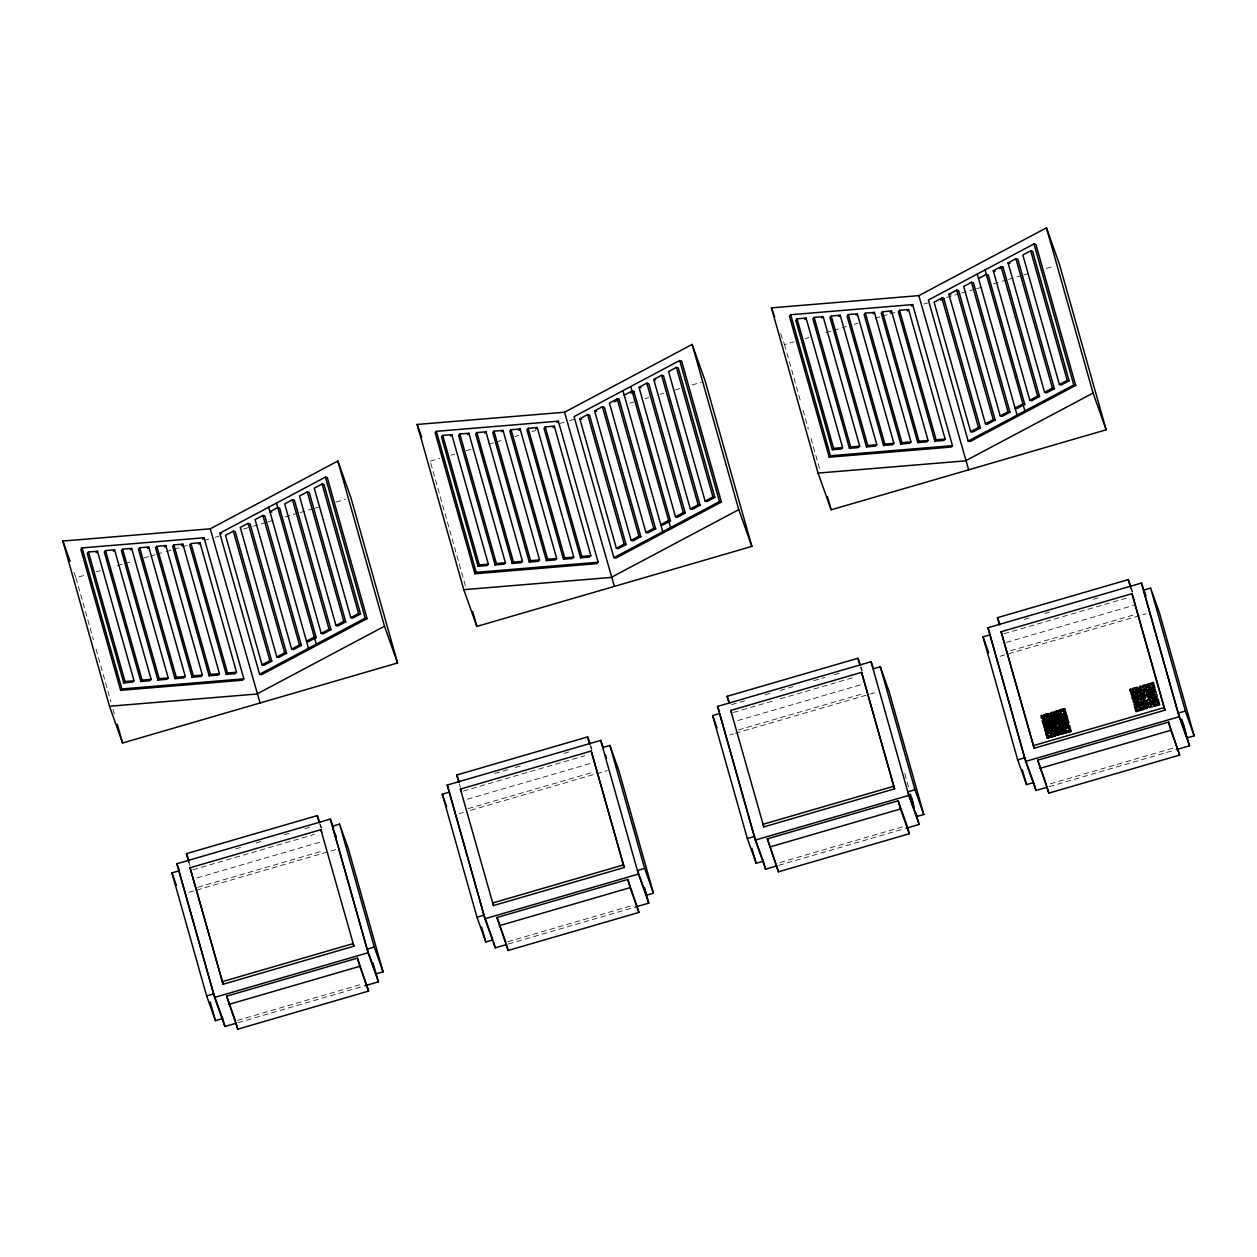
<?xml version="1.0" encoding="UTF-8"?>
<svg xmlns="http://www.w3.org/2000/svg" width="1257" height="1257" viewBox="0 0 1257 1257"><rect width="100%" height="100%" fill="white"/><g stroke="black" fill="none" stroke-linecap="round" stroke-linejoin="round"><path stroke-width="0.75" stroke-dasharray="5 3.75" d="M780.597 333.576L784.525 344.607L793.937 341.857M805.25 338.573L809.005 337.473M825.959 332.539L831.615 330.905M833.501 330.355L846.684 326.506M854.21 324.322L857.981 323.222M874.935 318.288L880.591 316.654M882.477 316.104L888.118 314.454M890.003 313.904L895.66 312.255M923.911 304.037L927.682 302.937M946.505 297.469L959.704 293.619M961.574 293.07L974.772 289.236M976.642 288.686L982.298 287.052M993.596 283.752L1006.778 279.918M1008.664 279.368L1021.847 275.534M1023.732 274.984L1029.389 273.35M1046.343 268.417L1053.869 266.217M430.224 461.193L439.651 458.444M450.949 455.16L454.72 454.06M466.017 450.776L471.658 449.126M488.612 444.192L494.268 442.558M496.154 442.008L503.68 439.809M514.993 436.525L518.748 435.425M531.947 431.591L535.702 430.491M560.198 423.373L563.953 422.273M569.61 420.624L575.266 418.99M629.883 403.088L633.654 401.989M644.951 398.705L648.722 397.605M660.019 394.321L663.79 393.221M675.088 389.937L680.744 388.287M692.041 385.003L701.469 382.254M73.974 572.265L75.923 577.78L85.35 575.03M96.648 571.746L100.419 570.647M117.372 565.713L123.013 564.063M124.899 563.529L132.441 561.329M143.738 558.045L155.035 554.746M156.921 554.211L164.463 552.012M166.348 551.462L171.989 549.812M173.875 549.278L187.057 545.428M204.011 540.494L209.668 538.86M215.308 537.21L219.079 536.111M243.575 528.993L251.101 526.793M252.987 526.243L266.17 522.409M268.055 521.859L273.712 520.225M285.009 516.926L298.192 513.092M300.077 512.542L313.26 508.708M315.146 508.158L320.802 506.524M335.87 502.124L345.282 499.39M235.64 848.915L243.104 846.747M256.192 842.928L263.671 840.76M284.223 834.774L291.703 832.605M304.791 828.787L312.255 826.619M494.771 773.511L507.859 769.693M515.339 767.524L522.802 765.34M563.922 753.383L571.401 751.199M731.495 704.611L744.568 700.809M765.136 694.822L772.599 692.654M780.078 690.486L793.167 686.668M813.719 680.697L824.938 677.429M834.271 674.71L841.75 672.526M1024.266 619.418L1031.746 617.25M1044.818 613.432L1052.298 611.263M1093.417 599.29L1100.896 597.122M192.84 869.781L314.313 834.428M463.189 791.109L584.662 755.756M733.538 712.436L772.788 701.013M780.267 698.829L855.011 677.083M1003.887 633.764L1129.116 597.326M197.113 877.905L322.326 841.467M467.463 799.232L592.675 762.795M737.812 720.56L863.025 684.122M1006.307 642.421L1133.39 605.45M197.742 887.285L322.955 850.848M468.091 808.612L593.304 772.175M738.44 729.94L863.653 693.503M1010.659 650.717L1134.003 614.83M189.053 892.266L194.678 890.632M196.548 890.097L336.955 849.229M459.418 813.593L463.157 812.509M470.637 810.325L607.304 770.557M729.767 734.921L733.507 733.837M735.376 733.287L877.653 691.884M1000.116 656.248L1146.133 613.762M237.322 1020.417L362.55 983.98M507.687 941.744L632.899 905.307M779.906 862.522L903.249 826.635M1050.255 783.849L1173.598 747.962M238.013 1022.679L365.316 985.645M508.362 944.007L635.665 906.957M778.727 865.335L904.144 828.834M1049.076 786.662L1174.509 750.162M1131.457 588.433L1132.714 591.968M1130.797 588.417L1132.054 591.953M861.092 667.106L862.365 670.641M860.448 667.09L861.705 670.625M590.743 745.778L592 749.313M590.083 745.762L591.356 749.313M459.261 783.834L460.533 787.369M320.394 824.451L321.651 827.986M319.734 824.435L320.991 827.986M188.911 862.506L190.168 866.057M784.525 344.607L800.426 400.92M803.066 410.316L808.361 429.093M811.016 438.473L819.501 468.515M904.773 773.636L908.497 786.819M430.758 463.063L465.734 586.988M75.923 577.78L93.411 639.734M96.066 649.115L110.899 701.689M113.02 709.199L115.141 716.71"/><path stroke-width="1.5" d="M82.082 547.911L80.825 549.293L120.625 690.329L242.601 680.21L243.858 678.827L204.058 537.776L82.082 547.911L121.898 688.946L120.625 690.329M88.461 551.996L87.189 553.394L123.736 682.897L132.771 682.142L134.028 680.76L97.48 551.257L88.461 551.996L125.009 681.514L123.736 682.897M96.223 552.64L97.48 551.257M105.541 550.582L104.284 551.964L140.831 681.483L149.85 680.728L151.123 679.346L114.576 549.828L105.541 550.582L142.088 680.084L140.831 681.483M113.303 551.226L114.576 549.828M122.62 549.168L121.363 550.55L157.911 680.053L166.945 679.299L168.202 677.916L131.655 548.413L122.62 549.168L159.183 678.67L157.911 680.053M130.398 549.796L131.655 548.413M139.716 547.738L138.443 549.136L174.99 678.639L184.025 677.884L185.298 676.502L148.75 546.999L139.716 547.738L176.263 677.256L174.99 678.639M147.478 548.382L148.75 546.999M156.795 546.324L155.538 547.706L192.085 677.224L201.12 676.47L202.377 675.088L165.83 545.569L156.795 546.324L193.342 675.826L192.085 677.224M164.573 546.968L165.83 545.569M173.89 544.909L172.618 546.292L209.165 675.795L218.199 675.056L219.456 673.658L182.909 544.155L173.89 544.909L210.438 674.412L209.165 675.795M181.652 545.538L182.909 544.155M190.97 543.495L189.713 544.878L226.26 674.38L235.279 673.626L236.552 672.244L200.004 542.741L190.97 543.495L227.517 672.998L226.26 674.38M202.801 539.159L204.058 537.776M198.732 544.124L200.004 542.741M436.383 431.324L435.126 432.707L474.926 573.758L596.902 563.623L598.159 562.24L558.359 421.189L436.383 431.324L476.183 572.359L474.926 573.758M442.747 435.409L441.49 436.808L478.037 566.31L487.072 565.556L488.329 564.173L451.782 434.671L442.747 435.409L479.294 564.927L478.037 566.31M450.525 436.053L451.782 434.671M459.842 433.995L458.569 435.378L495.117 564.896L504.151 564.142L505.424 562.759L468.861 433.241L459.842 433.995L496.389 563.497L495.117 564.896M467.604 434.639L468.861 433.241M476.922 432.581L475.665 433.964L512.212 563.466L521.231 562.727L522.503 561.329L485.956 431.827L476.922 432.581L513.469 562.083L512.212 563.466M484.683 433.209L485.956 431.827M494.017 431.167L492.744 432.549L529.291 562.052L538.326 561.298L539.583 559.915L503.036 430.413L494.017 431.167L530.564 560.669L529.291 562.052M501.779 431.795L503.036 430.413M511.096 429.737L509.823 431.135L546.386 560.638L555.405 559.884L556.678 558.501L520.131 428.998L511.096 429.737L547.643 559.239L546.386 560.638M518.858 430.381L520.131 428.998M528.176 428.323L526.919 429.705L563.466 559.208L572.501 558.469L573.758 557.071L537.21 427.569L528.176 428.323L564.723 557.825L563.466 559.208M535.953 428.951L537.21 427.569M545.271 426.909L543.998 428.291L580.545 557.794L589.58 557.04L590.853 555.657L554.306 426.154L545.271 426.909L581.818 556.411L580.545 557.794M557.087 422.572L558.359 421.189M553.033 427.537L554.306 426.154M790.684 314.737L789.412 316.12L829.227 457.171L951.188 447.036L952.46 445.654L912.661 304.603L790.684 314.737L830.484 455.772L829.227 457.171M797.048 318.822L795.791 320.221L832.338 449.723L841.357 448.969L842.63 447.586L806.083 318.084L797.048 318.822L833.595 448.34L832.338 449.723M804.81 319.467L806.083 318.084M814.127 317.408L812.87 318.791L849.418 448.309L858.452 447.555L859.709 446.172L823.162 316.654L814.127 317.408L850.69 446.911L849.418 448.309M821.905 318.052L823.162 316.654M831.223 315.994L829.95 317.377L866.497 446.879L875.532 446.141L876.805 444.742L840.257 315.24L831.223 315.994L867.77 445.497L866.497 446.879M838.985 316.623L840.257 315.24M848.302 314.58L847.045 315.963L883.592 445.465L892.627 444.711L893.884 443.328L857.337 313.826L848.302 314.58L884.849 444.082L883.592 445.465M856.08 315.208L857.337 313.826M865.397 313.15L864.125 314.549L900.672 444.051L909.707 443.297L910.964 441.914L874.416 312.412L865.397 313.15L901.945 442.653L900.672 444.051M873.159 313.794L874.416 312.412M882.477 311.736L881.22 313.119L917.767 442.621L926.786 441.883L928.059 440.484L891.512 310.982L882.477 311.736L919.024 441.238L917.767 442.621M890.239 312.38L891.512 310.982M899.572 310.322L898.299 311.705L934.847 441.207L943.881 440.453L945.138 439.07L908.591 309.568L899.572 310.322L936.119 439.824L934.847 441.207M911.388 305.985L912.661 304.603M907.334 310.95L908.591 309.568M210.249 528.804L337.85 461.02L350.939 497.741L397.558 662.973L122.558 742.997L109.485 706.261L62.85 541.044L210.249 528.804L260.058 702.977M219.786 533.204L325.39 477.11L327.307 477.566L367.107 618.617L261.503 674.71L259.586 674.255L219.786 533.204L221.703 533.659M233.331 531.161L225.506 535.325L262.053 664.827L263.97 665.283L271.795 661.135L235.248 531.617L233.331 531.161L269.878 660.663L271.795 661.135M248.116 523.305L240.291 527.453L276.839 656.971L278.771 657.427L286.58 653.263L250.033 523.76L248.116 523.305L284.663 652.807L286.58 653.263M262.902 515.449L255.092 519.597L291.64 649.099L293.557 649.57L301.381 645.407L264.834 515.904L262.902 515.449L299.465 644.951L301.381 645.407M292.488 499.736L284.679 503.884L321.226 633.387L323.143 633.842L330.968 629.694L294.421 500.192L292.488 499.736L329.051 629.238L330.968 629.694M307.289 491.88L299.465 496.028L336.012 625.53L337.944 625.986L345.754 621.838L309.206 492.335L307.289 491.88L343.837 621.382L345.754 621.838M322.075 484.024L314.266 488.172L350.813 617.674L352.73 618.13L360.555 613.982L324.007 484.479L322.075 484.024L358.622 613.526L360.555 613.982M564.534 412.217L692.151 344.434L705.224 381.154L751.859 546.386L476.859 626.41L463.77 589.674L417.151 424.457L564.534 412.217L614.359 586.39M679.676 360.523L574.072 416.617L613.887 557.668L615.804 558.124L721.408 502.03L681.608 360.979L679.676 360.523L719.491 501.559L721.408 502.03M579.807 418.738L587.616 414.574L589.549 415.03L626.096 544.548L618.271 548.696L616.354 548.241L579.807 418.738L581.724 419.194M594.592 410.866L602.417 406.718L604.334 407.174L640.881 536.692L633.072 540.84L631.14 540.384L594.592 410.866L596.509 411.338M617.203 398.862L609.394 403.01L645.941 532.512L647.858 532.984L655.683 528.82L619.135 399.317L617.203 398.862L653.75 528.364L655.683 528.82M624.179 395.154L632.004 391.006L633.921 391.461L670.468 520.964L662.643 525.127L660.726 524.656L668.551 520.508L670.468 520.964M638.98 387.297L646.789 383.149L648.722 383.605L685.269 513.107L677.444 517.255L675.528 516.8L638.98 387.297L640.897 387.753M653.766 379.441L661.591 375.293L663.507 375.749L700.055 505.251L692.23 509.399L690.313 508.944L653.766 379.441L655.683 379.897M676.376 367.437L668.567 371.585L705.114 501.087L707.031 501.543L714.856 497.395L678.293 367.892L676.376 367.437L712.923 496.939L714.856 497.395M614.437 401.816L619.135 399.317M630.794 393.127L633.921 391.461M918.836 295.631L1046.453 227.847L1059.525 264.567L1106.16 429.8L831.144 509.823L818.071 473.088L771.437 307.871L918.836 295.631L968.66 469.819M1033.977 243.937L928.373 300.03L968.173 441.081L970.09 441.537L1075.709 385.443L1035.894 244.392L1033.977 243.937L1073.777 384.972L1075.709 385.443M941.917 297.988L934.092 302.151L970.64 431.654L972.572 432.109L980.381 427.961L943.834 298.459L941.917 297.988L978.465 427.49L980.381 427.961M948.894 294.279L956.703 290.131L958.635 290.587L995.183 420.105L987.358 424.253L985.441 423.798L948.894 294.279L950.811 294.751M971.504 282.275L963.679 286.423L1000.226 415.941L1002.159 416.397L1009.968 412.233L973.421 282.731L971.504 282.275L1008.051 411.777L1009.968 412.233M978.48 278.567L986.289 274.419L988.222 274.874L1024.769 404.377L1016.944 408.541L1015.028 408.069L1022.837 403.921L1024.769 404.377M993.266 270.711L1001.091 266.563L1003.007 267.018L1039.555 396.521L1031.746 400.684L1029.813 400.213L993.266 270.711L995.198 271.166M1008.067 262.854L1015.876 258.706L1017.809 259.162L1054.356 388.664L1046.531 392.812L1044.614 392.357L1008.067 262.854L1009.984 263.31M1030.677 250.85L1022.852 254.998L1059.4 384.501L1061.332 384.956L1069.141 380.808L1032.594 251.306L1030.677 250.85L1067.224 380.352L1069.141 380.808M940.707 300.109L943.834 298.459M999.881 268.684L1003.007 267.018M262.053 664.827L269.878 660.663M276.839 656.971L284.663 652.807M291.64 649.099L299.465 644.951M321.226 633.387L329.051 629.238M336.012 625.53L343.837 621.382M350.813 617.674L358.622 613.526M316.167 637.55L308.358 641.714L306.425 641.243L314.25 637.095L316.167 637.55L279.62 508.048L277.703 507.592L269.878 511.74L271.811 512.196M259.586 674.255L365.19 618.145L367.107 618.617M337.85 461.02L384.485 626.237L256.868 694.021L109.485 706.261M616.354 548.241L624.163 544.077L626.096 544.548M631.14 540.384L638.965 536.22L640.881 536.692M645.941 532.512L653.75 528.364M675.528 516.8L683.337 512.652L685.269 513.107M690.313 508.944L698.138 504.795L700.055 505.251M705.114 501.087L712.923 496.939M613.887 557.668L719.491 501.559M692.151 344.434L738.77 509.651L611.169 577.434L463.77 589.674M970.64 431.654L978.465 427.49M985.441 423.798L993.25 419.634L995.183 420.105M1000.226 415.941L1008.051 411.777M1029.813 400.213L1037.638 396.065L1039.555 396.521M1044.614 392.357L1052.423 388.209L1054.356 388.664M1059.4 384.501L1067.224 380.352M968.173 441.081L1073.777 384.972M1046.453 227.847L1093.071 393.064L965.47 460.848L818.071 473.088M188.911 862.506L186.413 853.676L317.235 815.604L319.765 822.691M458.774 782.074L456.778 775.003L587.6 736.932L590.114 744.018M729.123 703.401L727.127 696.331L857.95 658.259L860.464 665.33M999.472 624.729L997.477 617.658L1128.299 579.587L1130.829 586.658M236.143 1023.229L224.909 1026.498L214.554 997.429L176.828 863.748L330.34 819.077L333.576 828.159M506.492 944.557L495.258 947.825L484.919 918.757L447.193 785.075L600.689 740.404L603.281 747.664M776.857 865.884L765.623 869.153L755.268 840.085L717.543 706.403L871.054 661.732L873.631 668.991M1047.207 787.212L1035.972 790.48L1025.618 761.412L987.892 627.73L1141.403 583.059L1145.928 595.771M171.926 872.908L178.997 870.85L213.69 993.816L222.52 1018.594L215.45 1020.653L206.635 995.874L171.926 872.908L176.341 885.289M339.563 824.121L332.492 826.179L367.201 949.145L376.016 973.924L383.086 971.865L348.393 848.899L339.563 824.121L374.272 947.087L383.086 971.865M442.275 794.235L449.346 792.177L484.055 915.143L492.87 939.922L485.799 941.964L476.984 917.201L442.275 794.235L446.691 806.617M602.857 747.506L609.912 745.448L618.743 770.227L653.451 893.193L646.381 895.235L637.55 870.472L644.621 868.414L653.451 893.193M712.625 715.563L719.695 713.505L754.404 836.471L763.219 861.234L756.148 863.292L747.334 838.529L712.625 715.563L717.04 727.944M873.206 668.834L880.277 666.776L889.092 691.539L923.801 814.505L916.73 816.563L907.915 791.8L914.97 789.742L923.801 814.505M982.99 636.89L990.045 634.832L1024.754 757.798L1033.568 782.561L1026.513 784.619L1017.683 759.857L982.99 636.89L988.662 652.807M1150.626 588.103L1143.556 590.162L1178.265 713.128L1187.079 737.89L1194.15 735.832L1159.441 612.866L1150.626 588.103L1185.335 711.069L1194.15 735.832M320.881 829.699L353.94 946.175L223.118 984.247L190.058 867.77L320.881 829.699L321.792 832.26M493.467 905.574L460.408 789.097L591.23 751.026L624.289 867.503L493.467 905.574L492.555 903.013L623.378 864.942L624.289 867.503M763.816 826.902L730.757 710.425L861.579 672.354L894.638 788.83L763.816 826.902L762.905 824.341L893.743 786.269L894.638 788.83M1001.122 631.752L1131.944 593.681L1132.84 596.227L1165.003 710.158L1034.181 748.229L1001.122 631.752L1034.181 748.229M1041 715.579L1042.163 716.459L1041.817 715.343M1043.451 714.872C1049.972 713.693 1039.555 714.526 1044.441 718.297L1043.499 718.171L1044.441 718.297M1046.72 713.913C1050.931 713.442 1045.353 713.505 1047.065 715.029L1047.757 714.447L1047.065 715.029M1050.805 712.719C1055.016 712.248 1049.438 712.31 1051.151 713.835L1053.476 712.782L1051.151 713.835M1054.089 711.776C1062.212 710.676 1051.795 710.551 1054.639 713.662L1053.696 713.552L1054.639 713.662M1058.991 710.346C1074.955 707.707 1051.748 707.518 1060.641 716.081L1066.36 714.4L1064.71 708.681M1041.22 716.349L1042.163 716.459M1044.488 715.39C1048.747 714.495 1041.267 715.72 1045.478 718.815L1044.536 718.705L1045.478 718.815M1049.391 713.96C1050.978 713.316 1048.165 715.814 1050.601 718.156L1049.658 718.046L1050.601 718.156M1055.126 712.295C1059.51 711.761 1052.895 711.933 1055.676 714.196L1054.733 714.07L1055.676 714.196M1058.394 711.352L1057.577 711.588L1058.944 713.238L1057.184 713.363L1058.944 713.238M1060.028 710.865C1071.86 708.744 1054.34 709.467 1061.238 715.06L1065.323 713.882L1064.113 709.686M1041.424 717.118C1055.267 712.892 1037.842 719.114 1041.644 717.888M1047.16 715.453C1049.391 715.296 1045.51 715.5 1047.709 717.338L1046.767 717.228L1047.709 717.338M1051.245 714.259C1049.548 714.762 1053.099 714.432 1052.235 717.684L1051.292 717.574L1052.235 717.684M1052.062 714.023C1054.372 713.976 1050.836 713.882 1052.408 715.139L1053.099 714.557L1052.408 715.139M1057.797 712.358C1056.084 712.86 1059.635 712.515 1058.787 715.783L1057.844 715.673L1058.787 715.783M1061.065 711.399C1067.539 710.425 1057.86 710.755 1061.835 714.055L1064.286 713.347L1063.516 710.692M1048.197 715.987C1054.167 715.17 1046.924 715.264 1048.527 717.103L1049.344 716.867L1048.354 713.442M1055.77 714.605C1059.981 714.133 1054.403 714.196 1056.116 715.72L1056.807 715.139L1056.116 715.72M1046.17 718.234C1052.659 717.244 1042.98 717.59 1046.94 720.889L1049.406 720.182L1048.621 717.511M1052.722 716.333C1057.106 715.783 1050.491 715.956 1053.272 718.218L1051.512 718.344L1053.272 718.218M1042.304 720.198C1048.935 716.726 1040.529 722.508 1042.729 721.722M1047.207 718.768C1049.516 718.705 1045.981 718.627 1047.552 719.884L1048.024 718.533M1054.686 716.977L1053.743 716.867L1054.686 716.977L1054.356 715.846M1057.153 716.254L1055.393 716.38L1057.153 716.254L1056.807 715.139M1044.976 720.245C1040.937 722.005 1047.317 718.627 1045.745 722.901L1043.169 723.262L1045.745 722.901M1054.78 717.386C1068.434 715.406 1050.742 715.374 1055.566 720.041L1056.037 718.69L1053.586 719.397L1056.037 718.69M1050.915 719.35L1050.224 719.931L1052.078 720.23L1051.261 720.465M1052.549 718.878C1050.852 719.381 1054.403 719.035 1053.539 722.304L1052.596 722.194L1053.539 722.304M1053.366 718.643C1060.987 717.527 1052.36 717.606 1053.712 719.758M1057.451 717.448C1061.662 716.961 1056.084 717.04 1057.797 718.564L1056.854 718.454L1057.797 718.564M1063.186 715.783C1056.179 718.925 1063.501 714.353 1063.516 716.899L1062.574 716.789L1063.516 716.899M1064.003 715.547C1066.235 715.39 1062.354 715.594 1064.553 717.433L1062.793 717.558L1064.553 717.433M1046.217 721.549C1050.428 721.062 1044.85 721.141 1046.562 722.665L1047.254 722.084L1046.562 722.665M1060.122 717.496C1056.084 719.255 1062.479 715.893 1060.908 720.151L1062.416 719.334L1060.908 720.151M1060.939 717.26C1062.731 716.757 1059.431 718.407 1061.929 720.685L1065.213 719.742L1061.929 720.685M1066.674 715.594C1062.903 717.448 1067.617 714.51 1067.004 716.71L1065.245 716.836L1067.004 716.71M1050.522 721.125C1045.086 723.639 1051.229 719.821 1050.868 722.241L1052.376 721.424L1050.868 722.241M1051.339 720.889C1053.366 720.56 1049.642 721.408 1052.125 723.545L1051.182 723.435L1052.125 723.545M1053.806 720.167C1056.037 720.025 1052.156 720.23 1054.356 722.068L1055.99 721.581L1054.827 720.701L1055.66 720.465M1057.891 718.988C1060.201 718.925 1056.666 718.831 1058.237 720.104L1063.139 718.674L1058.237 720.104M1062.102 718.14L1059.525 718.501L1062.102 718.14L1061.756 717.024M1045.84 723.325L1045.148 723.906L1047.002 724.205L1046.657 723.089L1047.6 723.199L1046.657 723.089M1048.291 722.602C1052.502 722.131 1046.924 722.194 1048.637 723.733L1047.694 723.608L1048.637 723.733M1063.831 718.093C1066.14 718.03 1062.605 717.936 1064.176 719.208L1063.233 719.098L1064.176 719.208M1066.282 717.37C1068.591 717.323 1065.056 717.228 1066.627 718.485L1064.868 718.611L1066.627 718.485M1045.243 724.331L1044.41 724.566L1045.573 725.446L1043.938 725.918L1043.169 723.262M1049.328 723.136C1053.539 722.665 1047.961 722.728 1049.674 724.252L1049.925 722.131M1056.681 720.999C1058.708 720.67 1054.984 721.518 1057.467 723.655L1055.707 723.781L1057.467 723.655M1058.331 720.528C1062.715 719.978 1056.1 720.151 1058.881 722.414L1057.938 722.304L1058.881 722.414M1043.813 725.572L1045.573 725.446M1046.264 724.865C1052.235 724.048 1045.007 724.142 1046.61 725.98L1045.667 725.87L1046.61 725.98M1052.816 722.948C1058.787 722.147 1051.543 722.225 1053.162 724.079L1053.853 723.482L1053.162 724.079M1060.987 720.575L1060.17 720.811L1061.332 721.691L1059.572 721.817L1061.332 721.691M1067.664 719.02L1065.905 719.145L1067.664 719.02L1067.099 717.134M1044.033 726.342C1043.514 726.389 1047.27 728.667 1044.473 727.882M1047.301 725.383C1055.723 724.158 1044.001 724.252 1048.087 728.054L1049.501 726.797L1048.558 726.687M1056.304 722.775L1055.487 723.011L1056.854 724.66L1055.927 724.551L1056.854 724.66M1062.024 721.109C1070.665 719.491 1057.106 720.481 1063.233 725.305L1068.151 723.875L1063.233 725.305M1046.704 726.405C1045.164 726.499 1048.794 728.086 1048.134 731.354L1048.385 729.233L1045.934 729.956L1048.385 729.233M1049.972 725.446C1046.201 727.284 1050.931 724.362 1050.318 726.562L1055.016 724.362L1053.256 724.488M1051.606 724.975L1050.915 725.556L1051.606 724.975L1052.989 726.625L1052.172 726.86M1058.975 722.822C1062.746 721.518 1055.691 724.346 1060.405 727.787L1061.097 727.206L1060.405 727.787M1061.427 722.115C1072.3 720.512 1058.535 720.528 1061.992 724.001L1067.712 722.335L1061.992 724.001M1066.329 720.685C1070.54 720.214 1064.962 720.277 1066.674 721.801L1065.732 721.691L1066.674 721.801M1063.406 722.759L1060.829 723.121L1063.406 722.759L1062.416 719.334M1056.131 725.32C1052.36 727.159 1057.09 724.236 1056.477 726.436L1054.717 726.562L1056.477 726.436M1060.232 724.126C1062.526 724.079 1059.007 723.985 1060.562 725.242L1061.049 723.891M1046.453 728.526L1045.51 728.416L1046.453 728.526L1046.107 727.41M1044.897 729.421C1046.531 728.306 1043.42 732.375 1047.097 730.836L1046.531 728.95L1049.124 728.573L1046.531 728.95M1049.815 727.992C1054.026 727.52 1048.448 727.583 1050.145 729.107L1050.852 728.526L1050.145 729.107M1052.266 727.269C1054.277 726.955 1050.569 727.803 1053.036 729.94L1053.727 729.343L1053.036 729.94M1062.086 724.425C1066.47 723.875 1059.855 724.048 1062.636 726.31L1061.694 726.2L1062.636 726.31M1065.355 723.466C1067.586 723.309 1063.705 723.513 1065.905 725.352L1063.328 725.713L1065.905 725.352M1068.749 722.869L1067.806 722.759L1068.749 722.869L1067.979 720.214M1054.12 727.567C1058.378 726.672 1050.899 727.897 1055.11 730.993L1055.361 728.871L1057.121 728.746L1055.361 728.871M1056.571 726.86C1058.803 726.703 1054.922 726.907 1057.121 728.746M1058.205 726.373C1060.452 726.232 1056.556 726.436 1058.771 728.259L1059.462 727.677L1058.771 728.259M1045.337 730.961L1047.097 730.836M1055.974 727.866C1054.482 727.756 1058.331 731.118 1057.828 734.355L1056.886 734.245L1057.828 734.355M1059.368 727.253L1057.608 727.379L1059.368 727.253L1059.023 726.137M1062.731 726.719C1060.924 727.52 1064.428 726.263 1063.501 729.39L1061.741 729.516L1063.501 729.39M1051.402 730.411L1049.642 730.537L1051.402 730.411L1050.852 728.526M1064.49 726.593L1063.548 726.483L1064.49 726.593L1063.721 723.938M1068.576 725.415L1066.816 725.54L1068.576 725.415L1068.026 723.529M1045.777 732.501L1051.622 731.181L1045.777 732.501L1047.411 738.22L1053.146 736.555L1051.496 730.82M1053.13 730.348C1063.579 728.699 1051.402 729.044 1053.476 731.464L1052.533 731.354L1053.476 731.464M1058.033 728.919C1060.279 728.777 1056.399 728.981 1058.598 730.804L1060.924 729.751L1058.598 730.804M1060.499 728.212C1064.71 727.74 1059.132 727.803 1060.829 729.327L1062.464 728.856L1062.134 727.74M1063.768 727.253C1079.732 724.629 1056.524 724.441 1065.402 732.988L1071.137 731.323L1069.487 725.588M1046.798 733.02C1058.645 730.898 1041.11 731.621 1048.008 737.215L1052.109 736.021L1050.899 731.841M1064.805 727.787C1076.636 725.666 1059.117 726.389 1066.015 731.983L1070.1 730.788L1068.89 726.593M1047.835 733.554C1054.324 732.58 1044.646 732.91 1048.621 736.209L1051.072 735.502L1050.286 732.847M1055.204 731.417C1056.98 730.914 1053.696 732.564 1056.194 734.842L1054.434 734.968L1056.194 734.842M1065.842 728.322C1072.315 727.332 1062.636 727.677 1066.612 730.977L1069.063 730.254L1068.293 727.599M1062.778 730.034C1065.088 729.987 1061.552 729.893 1063.123 731.165L1063.595 729.798M1058.001 731.825L1054.607 732.422L1058.001 731.825L1057.216 729.154M1061.269 730.867L1060.327 730.757L1061.269 730.867L1060.924 729.751M1053.177 733.664C1057.577 732.972 1050.333 733.569 1053.963 736.319L1055.597 735.848L1054.812 733.192M1058.913 731.998C1053.162 734.669 1060.468 730.066 1059.462 733.884L1060.279 733.648L1058.85 728.683M1061.364 731.291C1063.375 730.961 1059.667 731.81 1062.134 733.947L1061.191 733.837L1062.134 733.947M1054.214 734.198C1064.663 732.532 1052.486 732.894 1054.56 735.314M1063.218 731.574L1062.401 731.81L1063.768 733.46L1062.825 733.35L1063.768 733.46M1060.971 733.067C1065.182 732.58 1059.604 732.658 1061.317 734.182M1047.285 737.875L1053.146 736.555M1058.865 734.889L1057.106 735.015L1058.865 734.889L1058.3 733.004M222.206 981.686L353.028 943.63L353.94 946.175M1033.27 745.668L1164.092 707.597L1165.003 710.158M206.635 995.874L213.69 993.816M367.201 949.145L374.272 947.087M476.984 917.201L484.055 915.143M747.334 838.529L754.404 836.471M1017.683 759.857L1024.754 757.798M1178.265 713.128L1185.335 711.069M214.554 997.429L368.065 952.759L378.42 981.827L365.316 985.645M484.919 918.757L638.415 874.086L648.769 903.154L635.665 906.957M755.268 840.085L908.78 795.414L919.118 824.482L906.014 828.284M1025.618 761.412L1179.129 716.726L1189.483 745.81L1176.379 749.612M226.637 996.188L357.459 958.117L368.6 991.082L237.777 1029.153L226.637 996.188L235.468 1020.967M496.986 917.516L627.809 879.444L638.949 912.409L508.127 950.481L496.986 917.516L505.817 942.294M767.351 838.843L898.174 800.772L906.988 825.55L909.298 833.737L778.476 871.808L767.351 838.843L778.476 871.808M1037.701 760.171L1168.523 722.099L1179.663 755.064L1048.825 793.136L1037.701 760.171L1046.515 784.949M228.947 1004.39L359.769 966.319L368.6 991.082M499.312 925.718L630.134 887.646L638.949 912.409M769.661 847.029L900.483 808.974L909.298 833.737M1040.01 768.357L1170.833 730.286L1179.663 755.064M833.595 448.34L842.63 447.586M850.69 446.911L859.709 446.172M867.77 445.497L876.805 444.742M884.849 444.082L893.884 443.328M901.945 442.653L910.964 441.914M919.024 441.238L928.059 440.484M936.119 439.824L945.138 439.07M830.484 455.772L952.46 445.654M479.294 564.927L488.329 564.173M496.389 563.497L505.424 562.759M513.469 562.083L522.503 561.329M530.564 560.669L539.583 559.915M547.643 559.239L556.678 558.501M564.723 557.825L573.758 557.071M581.818 556.411L590.853 555.657M476.183 572.359L598.159 562.24M125.009 681.514L134.028 680.76M142.088 680.084L151.123 679.346M159.183 678.67L168.202 677.916M176.263 677.256L185.298 676.502M193.342 675.826L202.377 675.088M210.438 674.412L219.456 673.658M227.517 672.998L236.552 672.244M121.898 688.946L243.858 678.827M1093.071 393.064L1106.16 429.8M1144.184 591.921L1145.441 595.457M1066.36 714.4L1060.641 716.081M1065.323 713.882L1061.238 715.06M1071.137 731.323L1065.402 732.988M1064.286 713.347L1061.835 714.055M1070.1 730.788L1066.015 731.983M1069.063 730.254L1066.612 730.977M1063.941 730.914L1063.123 731.165M1061.379 725.006L1060.562 725.242M1062.464 728.856L1060.829 729.327M1056.383 719.805L1055.566 720.041M1055.99 721.581L1054.356 722.068M1060.279 733.648L1059.462 733.884M1055.927 730.757L1055.11 730.993M1053.586 725.619L1050.318 726.562M1049.344 716.867L1048.527 717.103M1055.597 735.848L1053.963 736.319M1049.406 720.182L1046.94 720.889M1050.491 724.016L1049.674 724.252M1048.369 719.648L1047.552 719.884M1052.109 736.021L1048.008 737.215M1048.904 727.803L1048.087 728.054M1047.002 724.205L1046.185 724.441M1051.072 735.502L1048.621 736.209M1048.951 731.118L1048.134 731.354M997.477 617.658L1000.006 624.729M987.892 627.73L989.84 633.182M771.437 307.871L774.721 317.047M738.77 509.651L751.859 546.386M727.127 696.331L729.641 703.401M730.757 710.425L731.668 712.97M717.543 706.403L719.475 711.855M605.371 754.577L606.628 758.112M417.151 424.457L421.724 437.31M456.778 775.003L459.292 782.074M460.408 789.097L461.319 791.643M447.193 785.075L449.126 790.527M384.485 626.237L397.558 662.973M335.022 833.25L336.279 836.801M186.413 853.676L188.943 860.762M190.058 867.77L223.118 984.247M62.85 541.044L70.046 561.25M176.828 863.748L179.421 871.007M1183.104 723.215L1185.76 732.627M1186.828 736.382L1189.483 745.81M1181.831 719.271L1187.079 737.89M1141.403 583.059L1179.129 716.726M1128.299 579.587L1130.797 588.417M1168.523 722.099L1170.833 730.286M1131.944 593.681L1164.092 707.597M1015.876 258.706L1052.423 388.209M1001.091 266.563L1037.638 396.065M985.079 269.909L1024.895 410.945M977.27 274.057L1017.07 415.109M956.703 290.131L993.25 419.634M1067.586 721.989L1067.931 723.105M1064.82 715.296L1065.166 716.427M1065.245 716.836L1066.03 719.491M1064.648 717.841L1064.993 718.973M1065.088 719.381L1065.433 720.497M1065.512 720.921L1065.857 722.037M1066.172 723.231L1066.942 725.886M1062.574 716.789L1062.919 717.904M1063.013 718.328L1063.359 719.444M1063.328 725.713L1063.673 726.845M1059.698 715.956L1060.028 717.087M1057.357 710.818L1057.703 711.933M1059.085 716.961L1059.651 718.863M1059.965 720.041L1060.295 721.157M1060.609 722.351L1060.955 723.466M1061.694 726.2L1062.039 727.316M1056.76 711.823L1057.09 712.939M1057.184 713.363L1057.53 714.479M1057.844 715.673L1058.614 718.328M1058.708 718.737L1059.698 722.162M1061.097 727.206L1061.866 729.861M1062.181 731.04L1062.526 732.171M1062.621 732.58L1062.951 733.695M1056.634 717.684L1056.98 718.8M1057.498 720.764L1058.064 722.649M1059.462 727.677L1060.452 731.103M1054.733 714.07L1055.503 716.726M1053.476 712.782L1053.822 713.897M1057.388 726.609L1057.734 727.74M1052.455 712.248L1053.005 714.133M1053.099 714.557L1053.869 717.213M1054.623 719.931L1054.953 721.047M1055.267 722.241L1055.613 723.356M1055.707 723.781L1056.037 724.896M1054.89 724.016L1055.88 727.442M1053.853 723.482L1054.623 726.137M1054.717 726.562L1055.283 728.447M1056.021 731.181L1056.571 733.067M1056.886 734.245L1057.231 735.376M1050.208 713.725L1050.553 714.84M1050.648 715.264L1051.418 717.92M1051.512 718.344L1051.858 719.46M1051.952 719.884L1052.282 720.999M1052.376 721.424L1052.722 722.539M1052.863 726.263L1053.209 727.394M1053.727 729.343L1054.717 732.768M1049.658 718.046L1050.224 719.931M1050.962 722.665L1051.308 723.781M1047.757 714.447L1048.102 715.563M1050.585 724.441L1050.915 725.556M1051.449 727.52L1052.659 731.715M1045.903 714.149L1046.248 715.264M1046.343 715.689L1046.892 717.574M1047.851 721.078L1048.197 722.194M1048.731 724.142L1049.501 726.797M1047.254 722.084L1047.6 723.199M1047.694 723.608L1048.464 726.279M1048.998 728.227L1049.768 730.883M1044.536 718.705L1044.881 719.821M1043.499 718.171L1045.148 723.906M1045.667 725.87L1046.013 726.986M1042.462 717.653L1043.451 721.078M1043.546 721.487L1044.536 724.912M1044.85 726.106L1045.62 728.761M1045.714 729.186L1046.06 730.301M1042.43 720.544L1042.854 722.084M1043.294 723.623L1043.938 725.918M1044.158 726.687L1044.598 728.227M1045.023 729.767L1045.463 731.307M1045.887 732.847L1047.411 738.22M1046.987 786.583L1048.825 793.136M1033.851 782.938L1035.972 790.48M1022.302 769.724L1026.513 784.619M880.277 666.776L914.97 789.742M827.436 496.688L831.144 509.823M911.686 798.116L914.342 807.528M915.944 813.185L919.118 824.482M910.414 794.204L913.053 803.522M915.677 812.839L916.73 816.563M871.054 661.732L908.78 795.414M857.95 658.259L859.945 665.33M898.174 800.772L900.483 808.974M861.579 672.354L893.743 786.269M661.591 375.293L698.138 504.795M646.789 383.149L683.337 512.652M630.794 386.496L670.594 527.531M762.968 859.741L765.623 869.153M622.969 390.644L662.769 531.695M751.953 848.396L756.148 863.292M602.417 406.718L638.965 536.22M587.616 414.574L624.163 544.077M609.912 745.448L644.621 868.414M644.527 888.086L648.769 903.154M644.275 887.788L646.381 895.235M600.689 740.404L638.415 874.086M587.6 736.932L589.596 744.003M627.809 879.444L630.134 887.646M591.23 751.026L623.378 864.942M472.616 611.389L476.859 626.41M506.272 943.928L508.127 950.481M493.671 942.169L495.258 947.825M481.588 927.069L485.799 941.964M325.39 477.11L365.19 618.145M276.493 503.083L316.293 644.118M268.668 507.231L308.484 648.282M372.873 962.736L378.42 981.827M330.34 819.077L368.065 952.759M317.235 815.604L319.231 822.675M357.459 958.117L359.769 966.319M235.923 1022.601L237.777 1029.153M222.253 1017.086L224.909 1026.498M210.186 1002.018L215.45 1020.653M117.262 724.221L122.558 742.997M1130.499 689.135L1129.902 690.14L1130.499 689.135M1134.584 687.94L1132.133 688.663L1132.997 691.743L1132.18 691.978L1134.741 697.886L1136.155 696.645L1134.914 695.341L1136.548 694.87L1142.094 695.75L1140.193 692.136L1141.827 691.664L1141.403 690.124L1143.257 690.423L1140.963 688.585L1141.136 686.039L1139.502 686.511L1143.21 687.108L1142.77 685.568L1146.038 684.609L1147.515 686.683L1144.451 688.396L1145.708 689.7L1144.074 690.172L1143.414 687.878L1143.807 686.102L1146.478 686.149L1147.17 691.774L1148.819 691.303L1149.464 693.597L1151.098 693.126L1151.962 696.205L1147.657 696.629L1150.438 703.307L1152.072 702.836L1150.375 699.992L1150.768 698.216L1152.402 697.745L1153.046 700.039L1152.229 700.29L1154.476 698.798L1154.853 697.022L1155.513 699.332L1157.147 698.861L1156.707 697.321L1151.805 698.751L1150.721 694.901L1153.989 693.943L1150.501 694.131L1149.636 691.051L1150.454 690.816L1148.207 692.308L1147.782 690.769L1146.148 691.24L1142.267 693.204L1144.938 693.251L1144.121 693.487L1143.477 691.193L1151.868 689.574L1151.491 691.35L1153.125 690.879L1153.502 689.103L1155.356 689.386L1153.942 690.643L1154.586 692.937L1156.22 692.466L1155.796 690.926L1151.915 692.89L1146.573 692.78L1147.39 692.544L1148.254 695.624L1149.904 695.137L1148.647 693.848L1147.013 694.32L1147.437 695.859L1145.378 694.791L1146.023 697.101L1144.608 698.342L1144.986 696.567L1141.497 696.755L1143.194 699.583L1144.828 699.112L1143.399 700.353L1144.656 701.657L1145.787 708.822L1147.421 708.335L1146.997 706.795L1143.116 708.759L1144.75 708.288L1143.886 705.208L1148.851 707.094L1147.547 702.474L1146.73 702.726L1147.154 704.25L1149.621 703.543L1149.008 704.548L1146.887 700.18L1147.704 699.929L1146.29 701.186L1145.253 700.652L1145.693 702.192L1144.059 702.663L1143.666 704.439L1142.802 701.359L1144.436 700.887L1143.571 697.808L1142.157 699.065L1137.019 699.725L1136.972 696.409L1138.606 695.922L1138.229 697.698L1138.009 696.928L1140.68 696.991L1140.633 693.675L1138.779 693.377L1138.339 691.853L1138.889 687.532L1140.806 691.13L1139.989 691.366L1139.329 689.056L1137.098 690.549L1137.915 690.313L1137.051 687.233L1135.401 687.705L1136.658 689.009L1136.281 690.784L1135.024 689.48L1130.122 690.91L1132.023 694.524L1133.657 694.037L1134.301 696.347L1131.85 697.069L1132.51 699.363L1134.144 698.892L1130.986 693.99L1134.034 692.261L1133.17 689.197L1134.584 687.94M1153.407 682.472L1147.672 684.138L1149.197 689.527L1154.916 687.846L1153.407 682.472M1152.81 683.478L1148.709 684.672L1149.794 688.506L1153.895 687.328L1152.81 683.478M1152.198 684.484L1149.746 685.206L1150.406 687.5L1152.858 686.793L1152.198 684.484M1137.318 691.319L1134.851 692.026L1135.511 694.335L1137.962 693.628L1137.318 691.319M1136.705 692.324L1136.108 693.33L1136.705 692.324M1143.304 693.738L1142.927 695.514L1144.561 695.027L1143.304 693.738M1137.412 697.949L1134.348 699.662L1136.689 704.8L1137.506 704.564L1137.082 703.024L1134.411 702.977L1134.018 704.753L1135.652 704.281L1135.228 702.742L1137.679 702.019L1138.323 704.329L1139.958 703.857L1138.496 701.783L1140.13 701.312L1141.215 705.161L1145.913 702.962L1146.557 705.271L1143.289 706.214L1140.947 701.076L1141.545 700.07L1139.266 698.232L1135.998 699.191L1136.642 701.5L1138.056 700.243L1137.412 697.949M1133.531 699.898L1133.154 701.673L1135.008 701.972L1134.191 702.207L1133.531 699.898M1154.209 694.712L1150.108 695.907L1150.548 697.446L1157.304 696.315L1156.66 694.005L1154.429 695.482L1154.209 694.712M1149.731 697.682L1149.134 698.688L1149.731 697.682M1140.178 704.627L1134.458 706.293L1135.982 711.666L1141.702 710.001L1140.178 704.627M1150.815 701.532L1149.401 702.773L1150.815 701.532M1158.184 699.379L1152.449 701.06L1153.973 706.434L1159.692 704.768L1158.184 699.379M1139.58 705.633L1135.495 706.827L1136.579 710.661L1140.665 709.482L1139.58 705.633M1157.571 700.4L1153.486 701.579L1154.57 705.428L1158.655 704.234L1157.571 700.4M1138.983 706.638L1136.532 707.345L1137.176 709.655L1139.628 708.948L1138.983 706.638M1156.974 701.406L1154.523 702.113L1155.167 704.423L1157.634 703.7L1156.974 701.406M1152.292 703.59L1151.679 704.611L1152.292 703.59M1143.509 706.984L1141.875 707.455L1142.519 709.765L1144.153 709.294L1143.509 706.984M1150.862 704.847L1149.888 707.628L1149.668 706.858L1152.339 706.905L1150.862 704.847"/></g></svg>
